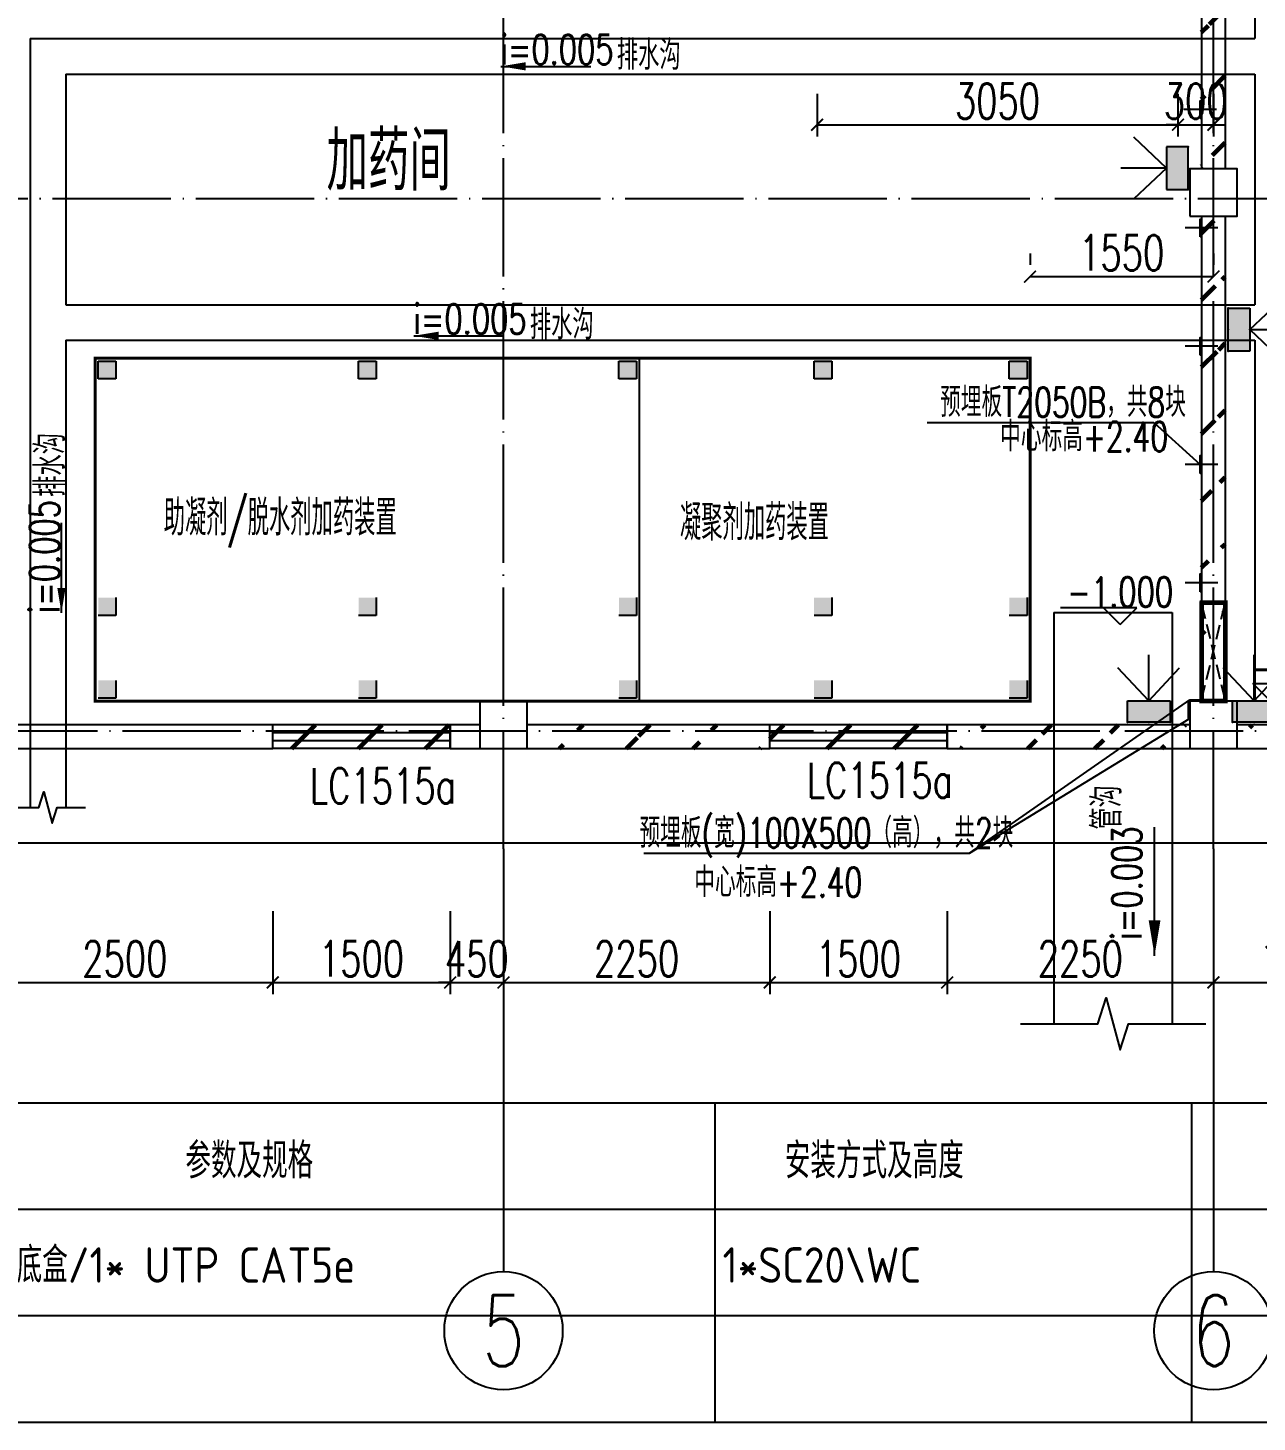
# Model space of a CAD drawing. Header units: millimetres. Extents: x 5779402 to 5838852, y 134142 to 176192.
# Drawn here: x 5809114 to 5819502, y 154451 to 166237 of the extents above; entities that cross this region are included whole.
import ezdxf
from ezdxf.enums import TextEntityAlignment as Align

# ---------------------------------------------------------------- set-up
doc = ezdxf.new("R2010")
doc.units = ezdxf.units.MM
doc.header["$LTSCALE"] = 1000
doc.linetypes.add('DASH', pattern=[0.35, 0.25, -0.1])
doc.linetypes.add('DOTE', pattern=[2.4200000000000004, 2, -0.2, 0.02, -0.2])
doc.layers.get('0').update_dxf_attribs({"color": 8})
doc.layers.get('DEFPOINTS').update_dxf_attribs({"color": 8})
for name, color, linetype in [('-人员定位', 6, 'Continuous'), ('-人员定位标注', 4, 'Continuous'), ('04-墙体WALL', 8, 'Continuous'), ('3T_WOOD', 8, 'Continuous'), ('AXIS_NUM', 8, 'Continuous'), ('bg', 8, 'Continuous'), ('COLUMN', 8, 'Continuous'), ('DIM', 8, 'Continuous'), ('DOTE', 8, 'DOTE'), ('THIN', 8, 'Continuous'), ('WINDOW', 8, 'Continuous'), ('WINDOW_TEXT', 8, 'Continuous'), ('电缆埋管', 8, 'Continuous'), ('细线', 8, 'Continuous')]:
    doc.layers.add(name, color=color, linetype=linetype)
doc.layers.add('WALL', color=8, linetype='Continuous', lineweight=60)
doc.styles.add('-GBCBIGGBENOR', font='gbenor.shx', dxfattribs={"width": 0.7, "bigfont": 'gbcbig.shx'})
doc.styles.add('_TCH_WINDOW', font='SIMPLEX', dxfattribs={"bigfont": 'GBCBIG'})
doc.styles.add('GEDITXT', font='geditxt.shx', dxfattribs={"width": 0.72, "height": 400, "bigfont": 'hztxt1.shx'})
doc.styles.add('HZ', font='geditxt.shx', dxfattribs={"width": 0.7, "bigfont": 'hztxt1.shx'})
doc.styles.get("Standard").update_dxf_attribs({"font": 'geditxt.shx', "width": 0.7, "bigfont": 'hztxt1.shx'})
doc.styles.add('TSSD_Axis', font='geditxt.shx', dxfattribs={"width": 0.7, "bigfont": 'hztxt1.shx'})
doc.styles.add('TSSD_Rein', font='geditxt.shx', dxfattribs={"width": 0.7, "bigfont": 'hztxt1.shx'})
doc.dimstyles.new('TSSD_100_100$0', dxfattribs={"dimtxt": 300, "dimasz": 100, "dimexe": 100, "dimexo": 250, "dimgap": 50, "dimtad": 1, "dimdec": 0, "dimzin": 0, "dimdsep": 46, "dimtxsty": 'TSSD_Rein', "dimblk": 'ARCHTICK', "dimcen": 0, "dimclrt": 7, "dimadec": 0, "dimazin": 0, "dimtfac": 1, "dimtdec": 0, "dimtix": 1, "dimtmove": 2, "dimatfit": 3, "dimldrblk": '_TSDBK', "dimfxl": 0, "dimtvp": 0.7, "dimtolj": 1, "dimtzin": 0, "dimarcsym": 0})

# ---------------------------------------------------------------- blocks, each defined once
blk = doc.blocks.new('4545')
at = {"layer": '电缆埋管', "linetype": 'DASH', "ltscale": 0.5}
for p, q in [((6065047.872407378, 207305.0738065625), (6065247.872407378, 208123.7972088396)), ((6065047.872407378, 208111.0064359231), (6065247.872407378, 207291.6227312202))]:
    blk.add_line(p, q, dxfattribs=at)
at = {"layer": '电缆埋管', "linetype": 'ByBlock', "ltscale": 0.5, "const_width": 40}
blk.add_lwpolyline([(6065030.252906603, 208123.7972088396), (6065247.872407378, 208123.7972088396), (6065247.872407378, 207291.6227312202), (6065047.872407378, 207291.6227312202), (6065047.872407378, 208136.3830261321)], dxfattribs=at)
blk = doc.blocks.new('_FZHK')
blk.add_lwpolyline([(-0.5, -0.5), (0.5, -0.5), (0.5, 0.5), (-0.5, 0.5)], close=True)
blk = doc.blocks.new('_ArchTick')
at = {"color": 0, "linetype": 'ByBlock', "const_width": 0.15}
blk.add_lwpolyline([(-0.5, -0.5), (0.5, 0.5)], dxfattribs=at)
blk = doc.blocks.new('*D234')
at = {"layer": 'DEFPOINTS', "color": 0, "transparency": 16777216}
for p in [(5819133.205351884, 159019.0337553046), (5820633.133150291, 159019.0337553046), (5820633.133150291, 158167.8858092712)]:
    blk.add_point(p, dxfattribs=at)
at = {"layer": 'DIM', "color": 0, "lineweight": -2, "transparency": 16777216}
for p, q in [((5819133.205351884, 158769.0337553046), (5819133.205351884, 158067.8858092712)), ((5820633.133150291, 158769.0337553046), (5820633.133150291, 158067.8858092712)), ((5819133.205351884, 158167.8858092712), (5820633.133150291, 158167.8858092712))]:
    blk.add_line(p, q, dxfattribs=at)
at = {"layer": 'DIM', "color": 0, "lineweight": -2, "transparency": 16777216, "xscale": 100, "yscale": 100, "zscale": 100, "rotation": 180}
blk.add_blockref('_ArchTick', (5819133.205351884, 158167.8858092712), dxfattribs=at)
at = {"layer": 'DIM', "color": 0, "lineweight": -2, "transparency": 16777216, "xscale": 100, "yscale": 100, "zscale": 100}
blk.add_blockref('_ArchTick', (5820633.133150291, 158167.8858092712), dxfattribs=at)
at = {"layer": 'DIM', "color": 7, "transparency": 16777216, "insert": (5819883.169251087, 158367.8858092712), "char_height": 300, "attachment_point": 5, "style": 'TSSD_Rein'}
blk.add_mtext('\\A1;1500', dxfattribs=at)
blk = doc.blocks.new('_TSDBK')
blk.add_line((-1, 0), (0, 0))
blk.add_lwpolyline([(-0.7000000000000001, -0.7000000000000001, 0.5, 0.5, 0), (0.7000000000000001, 0.7000000000000001, 0.5, 0.5, 0)], format="xyseb")
blk = doc.blocks.new('*D235')
at = {"layer": 'DEFPOINTS', "color": 0, "transparency": 16777216}
for p in [(5816883.205351744, 159019.0337553046), (5819133.205351884, 159019.0337553046), (5819133.205351884, 158167.8858092712)]:
    blk.add_point(p, dxfattribs=at)
at = {"layer": 'DIM', "color": 0, "lineweight": -2, "transparency": 16777216}
for p, q in [((5816883.205351744, 158769.0337553046), (5816883.205351744, 158067.8858092712)), ((5819133.205351884, 158769.0337553046), (5819133.205351884, 158067.8858092712)), ((5816883.205351744, 158167.8858092712), (5819133.205351884, 158167.8858092712))]:
    blk.add_line(p, q, dxfattribs=at)
at = {"layer": 'DIM', "color": 0, "lineweight": -2, "transparency": 16777216, "xscale": 100, "yscale": 100, "zscale": 100, "rotation": 180}
blk.add_blockref('_ArchTick', (5816883.205351744, 158167.8858092712), dxfattribs=at)
at = {"layer": 'DIM', "color": 0, "lineweight": -2, "transparency": 16777216, "xscale": 100, "yscale": 100, "zscale": 100}
blk.add_blockref('_ArchTick', (5819133.205351884, 158167.8858092712), dxfattribs=at)
at = {"layer": 'DIM', "color": 7, "transparency": 16777216, "insert": (5818008.205351814, 158367.8858092712), "char_height": 300, "attachment_point": 5, "style": 'TSSD_Rein'}
blk.add_mtext('\\A1;2250', dxfattribs=at)
blk = doc.blocks.new('*D236')
at = {"layer": 'DEFPOINTS', "color": 0, "transparency": 16777216}
for p in [(5815383.205351744, 159019.0337553046), (5816883.205351744, 159019.0337553046), (5816883.205351744, 158167.8858092712)]:
    blk.add_point(p, dxfattribs=at)
at = {"layer": 'DIM', "color": 0, "lineweight": -2, "transparency": 16777216}
for p, q in [((5815383.205351744, 158769.0337553046), (5815383.205351744, 158067.8858092712)), ((5816883.205351744, 158769.0337553046), (5816883.205351744, 158067.8858092712)), ((5815383.205351744, 158167.8858092712), (5816883.205351744, 158167.8858092712))]:
    blk.add_line(p, q, dxfattribs=at)
at = {"layer": 'DIM', "color": 0, "lineweight": -2, "transparency": 16777216, "xscale": 100, "yscale": 100, "zscale": 100, "rotation": 180}
blk.add_blockref('_ArchTick', (5815383.205351744, 158167.8858092712), dxfattribs=at)
at = {"layer": 'DIM', "color": 0, "lineweight": -2, "transparency": 16777216, "xscale": 100, "yscale": 100, "zscale": 100}
blk.add_blockref('_ArchTick', (5816883.205351744, 158167.8858092712), dxfattribs=at)
at = {"layer": 'DIM', "color": 7, "transparency": 16777216, "insert": (5816133.205351744, 158367.8858092712), "char_height": 300, "attachment_point": 5, "style": 'TSSD_Rein'}
blk.add_mtext('\\A1;1500', dxfattribs=at)
blk = doc.blocks.new('*D237')
at = {"layer": 'DEFPOINTS', "color": 0, "transparency": 16777216}
for p in [(5813133.205351881, 159019.0337553046), (5815383.205351744, 159019.0337553046), (5815383.205351744, 158167.8858092712)]:
    blk.add_point(p, dxfattribs=at)
at = {"layer": 'DIM', "color": 0, "lineweight": -2, "transparency": 16777216}
for p, q in [((5813133.205351881, 158769.0337553046), (5813133.205351881, 158067.8858092712)), ((5815383.205351744, 158769.0337553046), (5815383.205351744, 158067.8858092712)), ((5813133.205351881, 158167.8858092712), (5815383.205351744, 158167.8858092712))]:
    blk.add_line(p, q, dxfattribs=at)
at = {"layer": 'DIM', "color": 0, "lineweight": -2, "transparency": 16777216, "xscale": 100, "yscale": 100, "zscale": 100, "rotation": 180}
blk.add_blockref('_ArchTick', (5813133.205351881, 158167.8858092712), dxfattribs=at)
at = {"layer": 'DIM', "color": 0, "lineweight": -2, "transparency": 16777216, "xscale": 100, "yscale": 100, "zscale": 100}
blk.add_blockref('_ArchTick', (5815383.205351744, 158167.8858092712), dxfattribs=at)
at = {"layer": 'DIM', "color": 7, "transparency": 16777216, "insert": (5814258.205351813, 158367.8858092712), "char_height": 300, "attachment_point": 5, "style": 'TSSD_Rein'}
blk.add_mtext('\\A1;2250', dxfattribs=at)
blk = doc.blocks.new('*D238')
at = {"layer": 'DEFPOINTS', "color": 0, "transparency": 16777216}
for p in [(5812683.205351436, 159019.0337553046), (5813133.205351881, 159019.0337553046), (5813133.205351881, 158167.8858092712)]:
    blk.add_point(p, dxfattribs=at)
at = {"layer": 'DIM', "color": 0, "lineweight": -2, "transparency": 16777216}
for p, q in [((5812683.205351436, 158769.0337553046), (5812683.205351436, 158067.8858092712)), ((5813133.205351881, 158769.0337553046), (5813133.205351881, 158067.8858092712)), ((5812683.205351436, 158167.8858092712), (5812583.205351436, 158167.8858092712)), ((5812683.205351436, 158167.8858092712), (5813133.205351881, 158167.8858092712)), ((5813133.205351881, 158167.8858092712), (5813233.205351881, 158167.8858092712))]:
    blk.add_line(p, q, dxfattribs=at)
at = {"layer": 'DIM', "color": 0, "lineweight": -2, "transparency": 16777216, "xscale": 100, "yscale": 100, "zscale": 100}
blk.add_blockref('_ArchTick', (5812683.205351436, 158167.8858092712), dxfattribs=at)
at = {"layer": 'DIM', "color": 0, "lineweight": -2, "transparency": 16777216, "xscale": 100, "yscale": 100, "zscale": 100, "rotation": 180}
blk.add_blockref('_ArchTick', (5813133.205351881, 158167.8858092712), dxfattribs=at)
at = {"layer": 'DIM', "color": 7, "transparency": 16777216, "insert": (5812908.205351658, 158367.8858092712), "char_height": 300, "attachment_point": 5, "style": 'TSSD_Rein'}
blk.add_mtext('\\A1;450', dxfattribs=at)
blk = doc.blocks.new('*D239')
at = {"layer": 'DEFPOINTS', "color": 0, "transparency": 16777216}
for p in [(5811183.205351436, 159019.0337553046), (5812683.205351436, 159019.0337553046), (5812683.205351436, 158167.8858092712)]:
    blk.add_point(p, dxfattribs=at)
at = {"layer": 'DIM', "color": 0, "lineweight": -2, "transparency": 16777216}
for p, q in [((5811183.205351436, 158769.0337553046), (5811183.205351436, 158067.8858092712)), ((5812683.205351436, 158769.0337553046), (5812683.205351436, 158067.8858092712)), ((5811183.205351436, 158167.8858092712), (5812683.205351436, 158167.8858092712))]:
    blk.add_line(p, q, dxfattribs=at)
at = {"layer": 'DIM', "color": 0, "lineweight": -2, "transparency": 16777216, "xscale": 100, "yscale": 100, "zscale": 100, "rotation": 180}
blk.add_blockref('_ArchTick', (5811183.205351436, 158167.8858092712), dxfattribs=at)
at = {"layer": 'DIM', "color": 0, "lineweight": -2, "transparency": 16777216, "xscale": 100, "yscale": 100, "zscale": 100}
blk.add_blockref('_ArchTick', (5812683.205351436, 158167.8858092712), dxfattribs=at)
at = {"layer": 'DIM', "color": 7, "transparency": 16777216, "insert": (5811933.205351436, 158367.8858092712), "char_height": 300, "attachment_point": 5, "style": 'TSSD_Rein'}
blk.add_mtext('\\A1;1500', dxfattribs=at)
blk = doc.blocks.new('*D240')
at = {"layer": 'DEFPOINTS', "color": 0, "transparency": 16777216}
for p in [(5811183.205351436, 159019.0337553046), (5808683.205352048, 158720.232845253), (5811183.205351436, 158167.8858092712)]:
    blk.add_point(p, dxfattribs=at)
at = {"layer": 'DIM', "color": 0, "lineweight": -2, "transparency": 16777216}
for p, q in [((5811183.205351436, 158769.0337553046), (5811183.205351436, 158067.8858092712)), ((5808683.205352048, 158470.232845253), (5808683.205352048, 158067.8858092712)), ((5808683.205352048, 158167.8858092712), (5811183.205351436, 158167.8858092712))]:
    blk.add_line(p, q, dxfattribs=at)
at = {"layer": 'DIM', "color": 0, "lineweight": -2, "transparency": 16777216, "xscale": 100, "yscale": 100, "zscale": 100, "rotation": 180}
blk.add_blockref('_ArchTick', (5808683.205352048, 158167.8858092712), dxfattribs=at)
at = {"layer": 'DIM', "color": 0, "lineweight": -2, "transparency": 16777216, "xscale": 100, "yscale": 100, "zscale": 100}
blk.add_blockref('_ArchTick', (5811183.205351436, 158167.8858092712), dxfattribs=at)
at = {"layer": 'DIM', "color": 7, "transparency": 16777216, "insert": (5809933.205351742, 158367.8858092712), "char_height": 300, "attachment_point": 5, "style": 'TSSD_Rein'}
blk.add_mtext('\\A1;2500', dxfattribs=at)
blk = doc.blocks.new('*D292')
at = {"layer": 'DEFPOINTS', "color": 0, "transparency": 16777216}
for p in [(5817583.205351881, 164080.7706655161), (5819133.205351882, 164134.9697104963), (5819133.205351882, 164080.7706655161)]:
    blk.add_point(p, dxfattribs=at)
at = {"layer": 'DIM', "color": 0, "lineweight": -2, "transparency": 16777216}
for p, q in [((5817583.205351881, 164330.7706655161), (5817583.205351881, 164234.9697104963)), ((5819133.205351882, 164330.7706655161), (5819133.205351882, 164234.9697104963)), ((5817583.205351881, 164134.9697104963), (5819133.205351882, 164134.9697104963))]:
    blk.add_line(p, q, dxfattribs=at)
at = {"layer": 'DIM', "color": 0, "lineweight": -2, "transparency": 16777216, "xscale": 100, "yscale": 100, "zscale": 100, "rotation": 180}
blk.add_blockref('_ArchTick', (5817583.205351881, 164134.9697104963), dxfattribs=at)
at = {"layer": 'DIM', "color": 0, "lineweight": -2, "transparency": 16777216, "xscale": 100, "yscale": 100, "zscale": 100}
blk.add_blockref('_ArchTick', (5819133.205351882, 164134.9697104963), dxfattribs=at)
at = {"layer": 'DIM', "color": 7, "transparency": 16777216, "insert": (5818358.205351882, 164334.9697104963), "char_height": 300, "attachment_point": 5, "style": 'TSSD_Rein'}
blk.add_mtext('\\A1;1550', dxfattribs=at)
blk = doc.blocks.new('*D299')
at = {"layer": 'DEFPOINTS', "color": 0, "transparency": 16777216}
for p in [(5818833.205351881, 165929.1451501914), (5819133.205351882, 165929.1451501914), (5819133.205351882, 165418.2959100613)]:
    blk.add_point(p, dxfattribs=at)
at = {"layer": 'DIM', "color": 0, "lineweight": -2, "transparency": 16777216}
for p, q in [((5818833.205351881, 165679.1451501914), (5818833.205351881, 165318.2959100613)), ((5819133.205351882, 165679.1451501914), (5819133.205351882, 165318.2959100613)), ((5818833.205351881, 165418.2959100613), (5818733.205351881, 165418.2959100613)), ((5818833.205351881, 165418.2959100613), (5819133.205351882, 165418.2959100613)), ((5819133.205351882, 165418.2959100613), (5819233.205351882, 165418.2959100613))]:
    blk.add_line(p, q, dxfattribs=at)
at = {"layer": 'DIM', "color": 0, "lineweight": -2, "transparency": 16777216, "xscale": 100, "yscale": 100, "zscale": 100}
blk.add_blockref('_ArchTick', (5818833.205351881, 165418.2959100613), dxfattribs=at)
at = {"layer": 'DIM', "color": 0, "lineweight": -2, "transparency": 16777216, "xscale": 100, "yscale": 100, "zscale": 100, "rotation": 180}
blk.add_blockref('_ArchTick', (5819133.205351882, 165418.2959100613), dxfattribs=at)
at = {"layer": 'DIM', "color": 7, "transparency": 16777216, "insert": (5818983.205351882, 165618.2959100613), "char_height": 300, "attachment_point": 5, "style": 'TSSD_Rein'}
blk.add_mtext('\\A1;300', dxfattribs=at)
blk = doc.blocks.new('*D300')
at = {"layer": 'DEFPOINTS', "color": 0, "transparency": 16777216}
for p in [(5815783.205351881, 165929.1451501914), (5818833.205351881, 165929.1451501914), (5818833.205351881, 165418.2959100613)]:
    blk.add_point(p, dxfattribs=at)
at = {"layer": 'DIM', "color": 0, "lineweight": -2, "transparency": 16777216}
for p, q in [((5815783.205351881, 165679.1451501914), (5815783.205351881, 165318.2959100613)), ((5818833.205351881, 165679.1451501914), (5818833.205351881, 165318.2959100613)), ((5815783.205351881, 165418.2959100613), (5818833.205351881, 165418.2959100613))]:
    blk.add_line(p, q, dxfattribs=at)
at = {"layer": 'DIM', "color": 0, "lineweight": -2, "transparency": 16777216, "xscale": 100, "yscale": 100, "zscale": 100, "rotation": 180}
blk.add_blockref('_ArchTick', (5815783.205351881, 165418.2959100613), dxfattribs=at)
at = {"layer": 'DIM', "color": 0, "lineweight": -2, "transparency": 16777216, "xscale": 100, "yscale": 100, "zscale": 100}
blk.add_blockref('_ArchTick', (5818833.205351881, 165418.2959100613), dxfattribs=at)
at = {"layer": 'DIM', "color": 7, "transparency": 16777216, "insert": (5817308.205351881, 165618.2959100613), "char_height": 300, "attachment_point": 5, "style": 'TSSD_Rein'}
blk.add_mtext('\\A1;3050', dxfattribs=at)
blk = doc.blocks.new('$TCHSYS$WIN2D')
for p, q in [((-0.5, 0.5), (0.5, 0.5)), ((-0.5, 0.5), (-0.4999999999999999, -0.5)), ((0.5, 0.5), (0.4999999999999998, -0.5)), ((0.5, 0.1666666666666666), (-0.5, 0.1666666666666666)), ((0.5, -0.1666666666666667), (-0.5, -0.1666666666666667)), ((-0.4999999999999999, -0.5), (0.5, -0.5))]:
    blk.add_line(p, q)
blk = doc.blocks.new('ts_axno')
at = {"color": 0, "linetype": 'ByBlock', "lineweight": -2}
blk.add_circle((0, 0), 0.5, dxfattribs=at)
at = {"color": 0, "linetype": 'ByBlock', "lineweight": -2, "style": 'TSSD_Axis', "width": 0.7}
blk.add_attdef('A', text='', height=0.6, dxfattribs=at).set_placement((0, 0), align=Align.MIDDLE_CENTER)
blk = doc.blocks.new('定位基站')
at = {"layer": '-人员定位', "ltscale": 0.01}
h = blk.add_hatch(color=256, dxfattribs=at)
h.dxf.hatch_style = 1
h.paths.add_polyline_path([(406523.9891417791, 477797.9968768524), (406523.9891417791, 477617.0559842106), (406162.1073564942, 477617.0559842106), (406162.1073564942, 477797.9968768524)])
at = {"layer": '-人员定位', "color": 6}
for p, q in [((406343.0482491367, 477797.9968768524), (406343.0482491367, 478186.0658077138)), ((406343.0482491367, 477797.9968768524), (406082.1860954517, 478076.6380122445)), ((406343.0482491367, 477797.9968768524), (406603.9104028216, 478076.6380122445)), ((406343.0482491367, 477995.4534284034), (406343.0482491367, 477995.4534284034)), ((406162.1073564942, 477797.9968768524), (406523.9891417791, 477797.9968768524)), ((406162.1073564942, 477617.0559842106), (406162.1073564942, 477797.9968768524)), ((406523.9891417791, 477797.9968768524), (406523.9891417791, 477617.0559842106)), ((406523.9891417791, 477617.0559842106), (406162.1073564942, 477617.0559842106))]:
    blk.add_line(p, q, dxfattribs=at)
for p in [(406343.0482491367, 477797.9968768524), (406162.1073564942, 477617.0559842103), (406343.0482491367, 477617.0559842106), (406523.9891417791, 477617.0559842103)]:
    blk.add_point(p, dxfattribs=at)

msp = doc.modelspace()

# ---------------------------------------------------------------- hatches: boundary and pattern name
msp.add_hatch(color=256).paths.add_polyline_path([(5818921.205351902, 160396.0357153695), (5818933.205351902, 160396.0357153695), (5818933.205351902, 160546.0357153695), (5818921.205351902, 160546.0357153695)])
at = {"layer": '3T_WOOD'}
for points in [[(5819021.205351875, 165471.0357153629), (5819033.205351875, 165471.035715363), (5819033.205351875, 165621.035715363), (5819021.205351875, 165621.035715363)], [(5819021.205351875, 164471.0357153629), (5819033.205351875, 164471.035715363), (5819033.205351875, 164621.035715363), (5819021.205351875, 164621.035715363)], [(5819021.205351875, 163470.894337047), (5819033.205351875, 163470.8943370471), (5819033.205351875, 163620.894337047), (5819021.205351875, 163620.894337047)], [(5809858.20535188, 163421.0357153653), (5809708.205351881, 163421.0357153653), (5809708.205351881, 163271.0357153653), (5809858.205351881, 163271.0357153653)], [(5812058.205351881, 163421.0357153653), (5811908.205351881, 163421.0357153653), (5811908.205351881, 163271.0357153653), (5812058.205351881, 163271.0357153653)], [(5812058.205351881, 163421.0357153653), (5811908.205351881, 163421.0357153653), (5811908.205351881, 163271.0357153653), (5812058.205351881, 163271.0357153653)], [(5814258.205351882, 163421.0357153653), (5814108.205351881, 163421.0357153653), (5814108.205351881, 163271.0357153653), (5814258.205351881, 163271.0357153653)], [(5814258.205351882, 163421.0357153653), (5814108.205351881, 163421.0357153653), (5814108.205351881, 163271.0357153653), (5814258.205351881, 163271.0357153653)], [(5815908.20535188, 163421.0357153653), (5815758.205351881, 163421.0357153653), (5815758.205351881, 163271.0357153653), (5815908.205351881, 163271.0357153653)], [(5815908.20535188, 163421.0357153653), (5815758.205351881, 163421.0357153653), (5815758.205351881, 163271.0357153653), (5815908.205351881, 163271.0357153653)], [(5817558.205351881, 163421.0357153653), (5817408.205351881, 163421.0357153653), (5817408.205351881, 163271.0357153653), (5817558.205351881, 163271.0357153653)], [(5817558.205351881, 163421.0357153653), (5817408.205351881, 163421.0357153653), (5817408.205351881, 163271.0357153653), (5817558.205351881, 163271.0357153653)], [(5819021.205351875, 162471.0357153629), (5819033.205351875, 162471.035715363), (5819033.205351875, 162621.035715363), (5819021.205351875, 162621.035715363)], [(5819021.205351875, 161471.0357153629), (5819033.205351875, 161471.035715363), (5819033.205351875, 161621.035715363), (5819021.205351875, 161621.035715363)], [(5809858.205351881, 161421.0357153653), (5809708.205351881, 161421.0357153653), (5809708.205351881, 161271.0357153653), (5809858.205351881, 161271.0357153653)], [(5812058.205351881, 161421.0357153653), (5811908.205351881, 161421.0357153653), (5811908.205351881, 161271.0357153653), (5812058.205351881, 161271.0357153653)], [(5812058.205351881, 161421.0357153653), (5811908.205351881, 161421.0357153653), (5811908.205351881, 161271.0357153653), (5812058.205351881, 161271.0357153653)], [(5814258.205351881, 161421.0357153653), (5814108.205351881, 161421.0357153653), (5814108.205351881, 161271.0357153653), (5814258.205351881, 161271.0357153653)], [(5814258.205351881, 161421.0357153653), (5814108.205351881, 161421.0357153653), (5814108.205351881, 161271.0357153653), (5814258.205351881, 161271.0357153653)], [(5815908.205351881, 161421.0357153653), (5815758.205351881, 161421.0357153653), (5815758.205351881, 161271.0357153653), (5815908.205351881, 161271.0357153653)], [(5815908.205351881, 161421.0357153653), (5815758.205351881, 161421.0357153653), (5815758.205351881, 161271.0357153653), (5815908.205351881, 161271.0357153653)], [(5817558.205351881, 161421.0357153653), (5817408.205351881, 161421.0357153653), (5817408.205351881, 161271.0357153653), (5817558.205351881, 161271.0357153653)], [(5817558.205351881, 161421.0357153653), (5817408.205351881, 161421.0357153653), (5817408.205351881, 161271.0357153653), (5817558.205351881, 161271.0357153653)], [(5809858.205351881, 160721.0357153653), (5809708.205351881, 160721.0357153653), (5809708.205351881, 160571.0357153653), (5809858.205351881, 160571.0357153653)], [(5812058.205351881, 160721.0357153653), (5811908.205351881, 160721.0357153653), (5811908.205351881, 160571.0357153653), (5812058.205351881, 160571.0357153653)], [(5812058.205351881, 160721.0357153653), (5811908.205351881, 160721.0357153653), (5811908.205351881, 160571.0357153653), (5812058.205351881, 160571.0357153653)], [(5814258.205351881, 160721.0357153653), (5814108.205351881, 160721.0357153653), (5814108.205351881, 160571.0357153653), (5814258.205351881, 160571.0357153653)], [(5814258.205351881, 160721.0357153653), (5814108.205351881, 160721.0357153653), (5814108.205351881, 160571.0357153653), (5814258.205351881, 160571.0357153653)], [(5815908.205351881, 160721.0357153653), (5815758.205351881, 160721.0357153653), (5815758.205351881, 160571.0357153653), (5815908.205351881, 160571.0357153653)], [(5815908.205351881, 160721.0357153653), (5815758.205351881, 160721.0357153653), (5815758.205351881, 160571.0357153653), (5815908.205351881, 160571.0357153653)], [(5817558.205351881, 160721.0357153653), (5817408.205351881, 160721.0357153653), (5817408.205351881, 160571.0357153653), (5817558.205351881, 160571.0357153653)], [(5817558.205351881, 160721.0357153653), (5817408.205351881, 160721.0357153653), (5817408.205351881, 160571.0357153653), (5817558.205351881, 160571.0357153653)], [(5818933.205351902, 160558.0357153695), (5819033.205351876, 160558.035715363), (5819033.205351876, 160546.035715363), (5818933.205351902, 160546.0357153695)]]:
    msp.add_hatch(color=256, dxfattribs=at).paths.add_polyline_path(points)
at = {"layer": 'WALL'}
h = msp.add_hatch(dxfattribs=at)
h.set_pattern_fill('METAL', color=256, scale=100, style=0)
h.set_pattern_definition([(45, (0, 60.91084284058888), (-282.842712474619, 282.842712474619), [])])
edge = h.paths.add_edge_path()
edge.add_line((5819033.205351888, 164678.8275422981), (5819033.20535183, 160506.9465582028))
edge.add_line((5819233.205351895, 164678.8275422981), (5819233.205351898, 160506.9465582028))
edge.add_line((5819033.205351878, 169206.9465582028), (5819033.205351892, 165033.0420117501))
edge.add_line((5819233.205351902, 169206.9465582028), (5819233.205351904, 165033.0420117501))
h = msp.add_hatch(dxfattribs=at)
h.set_pattern_fill('METAL', color=256, scale=100, style=0)
h.set_pattern_definition([(45, (0, 0), (-282.842712474619, 282.842712474619), [])])
h.paths.add_polyline_path([(5791083.205351437, 160346.0357153455), (5791083.205351437, 160146.0357153592), (5792983.205352047, 160146.0357153594), (5792983.205352047, 160346.0357153455)], flags=17)
h.paths.add_polyline_path([(5798983.205352047, 160146.0357153574), (5798983.205352047, 160346.0357153556), (5798883.205351437, 160346.035715355), (5797083.205351978, 160346.0357153825), (5797083.205351978, 160146.0357153659), (5798883.205351437, 160146.0357153679)], flags=16)
h.paths.add_polyline_path([(5808683.205352047, 160346.035715354), (5808683.205352048, 160146.0357153614), (5811183.205352047, 160146.0357153614), (5811183.205352048, 160346.035715355)], flags=16)
edge = h.paths.add_edge_path()
edge.add_line((5794483.205352048, 160146.0357153596), (5794983.205352047, 160146.0357153372))
edge.add_line((5794483.205352047, 160346.0357153455), (5794483.205352048, 160146.0357153596))
edge.add_line((5794983.205352048, 160346.0357152106), (5794483.205352047, 160346.0357153455))
edge.add_line((5789583.205351437, 160346.0357153455), (5789283.205351233, 160346.035715525))
edge.add_line((5789583.205351437, 160146.0357153589), (5789583.205351437, 160346.0357153455))
edge.add_line((5789283.205351233, 160146.0357155003), (5789583.205351437, 160146.0357153589))
edge.add_line((5800483.205352047, 160346.0357153435), (5800483.205352048, 160146.0357153576))
edge.add_line((5795583.205351979, 160146.0357153374), (5795583.205351978, 160346.035715381))
edge.add_line((5800483.205352047, 160146.0357153658), (5800983.205351234, 160146.0357153652))
edge.add_line((5800983.205351233, 160346.0357153685), (5800483.205352047, 160346.0357153653))
edge.add_line((5795583.205351979, 160346.0357153699), (5795283.205352047, 160346.0357153713))
edge.add_line((5795283.205352047, 160146.0357153639), (5795583.205351979, 160146.0357153643))
edge.add_line((5804883.205351437, 160146.0357153581), (5806983.205352047, 160146.0357152911))
edge.add_line((5804883.205351437, 160346.0357153962), (5804883.205351437, 160146.0357153581))
edge.add_line((5806983.205352047, 160346.0357154823), (5804883.205351437, 160346.0357153962))
edge.add_line((5803383.205351437, 160346.0357153962), (5801283.205351233, 160346.0357153404))
edge.add_line((5803383.205351437, 160146.0357153581), (5803383.205351437, 160346.0357153962))
edge.add_line((5801283.205351233, 160146.0357154368), (5803383.205351437, 160146.0357153581))
edge.add_line((5807783.205352047, 160346.0357153536), (5807283.205352048, 160346.0357156311))
edge.add_line((5807783.205352047, 160146.0357153614), (5807783.205352047, 160346.0357153536))
edge.add_line((5807283.205352047, 160146.0357151405), (5807783.205352047, 160146.0357153614))
edge.add_line((5812683.205352047, 160146.0357153614), (5812983.205352047, 160146.0357153403))
edge.add_line((5812683.205352047, 160346.0357153556), (5812683.205352047, 160146.0357153614))
edge.add_line((5812983.205352047, 160346.0357151703), (5812683.205352047, 160346.0357153556))
edge.add_line((5815383.205352048, 160346.0357153268), (5813283.205352048, 160346.0357153475))
edge.add_line((5815383.205352047, 160146.035715363), (5815383.205352048, 160346.0357153268))
edge.add_line((5813283.205352047, 160146.035715344), (5815383.205352047, 160146.035715363))
edge.add_line((5816883.205352048, 160146.035715363), (5818983.205352047, 160146.0357153866))
edge.add_line((5816883.205352047, 160346.0357153266), (5816883.205352048, 160146.035715363))
edge.add_line((5818983.205352047, 160346.0357153234), (5816883.205352047, 160346.0357153266))
edge.add_line((5820633.205351742, 160346.0357153825), (5819283.205352047, 160346.0357153709))
edge.add_line((5820633.205351743, 160146.0357153546), (5820633.205351742, 160346.0357153825))
edge.add_line((5819283.205352048, 160146.0357153787), (5820633.205351743, 160146.0357153546))
edge.add_line((5822133.205351743, 160146.0357153546), (5823483.205351437, 160146.0357153486))
edge.add_line((5822133.205351742, 160346.0357153857), (5822133.205351743, 160146.0357153546))
edge.add_line((5823483.205351437, 160346.0357152975), (5822133.205351742, 160346.0357153857))
edge.add_line((5826583.205351437, 160346.0357153187), (5823783.205351437, 160346.0357154227))
edge.add_line((5823783.205351437, 160146.0357153745), (5826583.205351437, 160146.0357153568))
edge.add_line((5827483.205351437, 160146.0357153568), (5827983.205351437, 160146.0357153141))
edge.add_line((5827483.205351437, 160346.0357153173), (5827483.205351437, 160146.0357153568))
edge.add_line((5827983.205351437, 160346.0357157817), (5827483.205351437, 160346.0357153173))

# ---------------------------------------------------------------- linework, layer by layer
at = {"layer": '-人员定位标注'}
for p, q in [((5802164.653682765, 157151.149038218), (5820785.185734775, 157151.149038218)), ((5814918.787771013, 157151.149038218), (5814918.787771013, 154451.1490382031)), ((5818947.15288939, 157151.149038218), (5818947.152889382, 154451.1490381956)), ((5802164.653682765, 156251.149038218), (5820785.185734775, 156251.1490381956)), ((5802164.653682765, 155351.149038218), (5820785.185734775, 155351.1490381956)), ((5802164.653682765, 154451.149038218), (5820785.185734767, 154451.1490381956))]:
    msp.add_line(p, q, dxfattribs=at)
at = {"linetype": 'Continuous'}
for p, q in [((5817072.117055681, 159259.9923809714), (5818933.205351902, 160558.0357153695)), ((5814319.704806012, 159259.9923809714), (5817072.117055681, 159259.9923809714))]:
    msp.add_line(p, q, dxfattribs=at)
at = {"layer": '04-墙体WALL'}
msp.add_line((5826333.205351437, 159346.0357153635), (5808933.205351682, 159346.0357153635), dxfattribs=at)
at = {"layer": '3T_WOOD'}
for p, q in [((5819483.20535188, 167796.2864832129), (5819483.20535188, 166146.0357153631)), ((5809133.205351881, 166146.0357153631), (5809133.20535188, 159645.9808255897)), ((5809133.205351882, 166146.0357153631), (5819483.20535188, 166146.0357153631)), ((5809433.205351881, 165846.0357153631), (5809433.205351881, 163896.0357153626)), ((5809433.205351881, 165846.035715363), (5819483.20535188, 165846.0357153631)), ((5813111.487281471, 165912.1378934104), (5813871.938390563, 165912.1378934104)), ((5819483.20535188, 165846.0357153631), (5819483.20535188, 163896.0357153626)), ((5819158.999535869, 165546.035715363), (5818883.411167881, 165546.035715363)), ((5819170.99953587, 164546.0357153616), (5818895.411167882, 164546.0357153616)), ((5809433.205351881, 163896.0357153626), (5819483.20535188, 163896.0357153626)), ((5809433.205351881, 163596.0357153623), (5809433.205351881, 159645.9808255897)), ((5809433.205351881, 163596.0357153625), (5819483.20535188, 163596.0357153626)), ((5812376.618501055, 163634.1768614042), (5813137.069610147, 163634.1768614042)), ((5819483.20535188, 163596.0357153626), (5819483.20535188, 160546.0357153621)), ((5819170.99953587, 163545.8943370476), (5818895.411167882, 163545.8943370476)), ((5809683.205351881, 163446.0357153653), (5809683.205351881, 160546.035715366)), ((5817583.205351881, 163446.0357153653), (5809683.205351881, 163446.0357153653)), ((5809683.205351881, 163446.0357153653), (5809683.20535188, 160546.035715366)), ((5817583.205351881, 163446.0357153653), (5809683.205351881, 163446.0357153653)), ((5809708.205351881, 163271.0357153653), (5809708.205351881, 163421.0357153653)), ((5809708.205351881, 163421.0357153653), (5809858.205351881, 163421.0357153653)), ((5809858.205351881, 163421.0357153653), (5809858.205351881, 163271.0357153653)), ((5811908.205351881, 163271.0357153653), (5811908.205351881, 163421.0357153653)), ((5811908.205351881, 163421.0357153653), (5812058.205351881, 163421.0357153653)), ((5811908.205351881, 163271.0357153653), (5811908.205351881, 163421.0357153653)), ((5811908.205351881, 163421.0357153653), (5812058.205351881, 163421.0357153653)), ((5812058.205351881, 163421.0357153653), (5812058.205351881, 163271.0357153653)), ((5812058.205351881, 163421.0357153653), (5812058.205351881, 163271.0357153653)), ((5814108.205351881, 163271.0357153653), (5814108.205351881, 163421.0357153653)), ((5814108.205351881, 163421.0357153653), (5814258.205351881, 163421.0357153653)), ((5814108.205351881, 163271.0357153653), (5814108.205351881, 163421.0357153653)), ((5814108.205351881, 163421.0357153653), (5814258.205351881, 163421.0357153653)), ((5814258.205351881, 163421.0357153653), (5814258.205351881, 163271.0357153653)), ((5814258.205351881, 163421.0357153653), (5814258.205351881, 163271.0357153653)), ((5814283.205351881, 160546.035715366), (5814283.205351881, 163446.0357153653)), ((5815758.205351881, 163271.0357153653), (5815758.205351881, 163421.0357153653)), ((5815758.205351881, 163421.0357153653), (5815908.205351881, 163421.0357153653)), ((5815758.205351881, 163271.0357153653), (5815758.205351881, 163421.0357153653)), ((5815758.205351881, 163421.0357153653), (5815908.205351881, 163421.0357153653)), ((5815908.205351881, 163421.0357153653), (5815908.205351881, 163271.0357153653)), ((5815908.205351881, 163421.0357153653), (5815908.205351881, 163271.0357153653)), ((5817408.205351881, 163271.0357153653), (5817408.205351881, 163421.0357153653)), ((5817408.205351881, 163421.0357153653), (5817558.205351881, 163421.0357153653)), ((5817408.205351881, 163271.0357153653), (5817408.205351881, 163421.0357153653)), ((5817408.205351881, 163421.0357153653), (5817558.205351881, 163421.0357153653)), ((5817558.205351881, 163421.0357153653), (5817558.205351881, 163271.0357153653)), ((5817558.205351881, 163421.0357153653), (5817558.205351881, 163271.0357153653)), ((5817583.205351881, 160546.035715366), (5817583.205351881, 163446.0357153653)), ((5817583.205351881, 160546.035715366), (5817583.205351881, 163446.0357153653)), ((5809858.205351881, 163271.0357153653), (5809708.205351881, 163271.0357153653)), ((5812058.205351881, 163271.0357153653), (5811908.205351881, 163271.0357153653)), ((5812058.205351881, 163271.0357153653), (5811908.205351881, 163271.0357153653)), ((5814258.205351881, 163271.0357153653), (5814108.205351881, 163271.0357153653)), ((5814258.205351881, 163271.0357153653), (5814108.205351881, 163271.0357153653)), ((5815908.205351881, 163271.0357153653), (5815758.205351881, 163271.0357153653)), ((5815908.205351881, 163271.0357153653), (5815758.205351881, 163271.0357153653)), ((5817558.205351881, 163271.0357153653), (5817408.205351881, 163271.0357153653)), ((5817558.205351881, 163271.0357153653), (5817408.205351881, 163271.0357153653)), ((5816712.473744978, 162901.7031866557), (5818628.122171817, 162901.7031866557)), ((5818628.122171817, 162901.7031866557), (5819021.205351875, 162546.035715363)), ((5819170.999535869, 162546.035715363), (5818895.411167881, 162546.035715363)), ((5809397.164016977, 161293.5785071274), (5809397.164016977, 162054.0296162192)), ((5819170.999535869, 161546.035715363), (5818895.411167881, 161546.035715363)), ((5809858.205351881, 161421.0357153653), (5809858.205351881, 161271.0357153653)), ((5812058.205351881, 161421.0357153653), (5812058.205351881, 161271.0357153653)), ((5812058.205351881, 161421.0357153653), (5812058.205351881, 161271.0357153653)), ((5814258.205351881, 161421.0357153653), (5814258.205351881, 161271.0357153653)), ((5814258.205351881, 161421.0357153653), (5814258.205351881, 161271.0357153653)), ((5815908.205351881, 161421.0357153653), (5815908.205351881, 161271.0357153653)), ((5815908.205351881, 161421.0357153653), (5815908.205351881, 161271.0357153653)), ((5817558.205351881, 161421.0357153653), (5817558.205351881, 161271.0357153653)), ((5817558.205351881, 161421.0357153653), (5817558.205351881, 161271.0357153653)), ((5809858.205351881, 161271.0357153653), (5809708.205351881, 161271.0357153653)), ((5812058.205351881, 161271.0357153653), (5811908.205351881, 161271.0357153653)), ((5812058.205351881, 161271.0357153653), (5811908.205351881, 161271.0357153653)), ((5814258.205351881, 161271.0357153653), (5814108.205351881, 161271.0357153653)), ((5814258.205351881, 161271.0357153653), (5814108.205351881, 161271.0357153653)), ((5815908.205351881, 161271.0357153653), (5815758.205351881, 161271.0357153653)), ((5815908.205351881, 161271.0357153653), (5815758.205351881, 161271.0357153653)), ((5817558.205351881, 161271.0357153653), (5817408.205351881, 161271.0357153653)), ((5817558.205351881, 161271.0357153653), (5817408.205351881, 161271.0357153653)), ((5817783.205351879, 161296.035715362), (5817783.205351879, 157818.5528276326)), ((5817783.205351879, 161296.035715362), (5818783.205351879, 161296.035715362)), ((5818485.614082608, 161335.4515598503), (5817839.478628872, 161335.4515598503)), ((5818344.989082608, 161194.8265598503), (5818204.364082608, 161335.4515598503)), ((5818344.989082608, 161194.8265598503), (5818485.614082608, 161335.4515598503)), ((5818783.205351879, 161296.035715362), (5818783.205351879, 157818.5528276326)), ((5809858.205351881, 160721.0357153653), (5809858.205351881, 160571.0357153653)), ((5812058.205351881, 160721.0357153653), (5812058.205351881, 160571.0357153653)), ((5812058.205351881, 160721.0357153653), (5812058.205351881, 160571.0357153653)), ((5814258.205351881, 160721.0357153653), (5814258.205351881, 160571.0357153653)), ((5814258.205351881, 160721.0357153653), (5814258.205351881, 160571.0357153653)), ((5815908.205351881, 160721.0357153653), (5815908.205351881, 160571.0357153653)), ((5815908.205351881, 160721.0357153653), (5815908.205351881, 160571.0357153653)), ((5817558.205351881, 160721.0357153653), (5817558.205351881, 160571.0357153653)), ((5817558.205351881, 160721.0357153653), (5817558.205351881, 160571.0357153653)), ((5819466.015700222, 160696.0519763489), (5820112.151153958, 160696.0519763489)), ((5819606.640700222, 160555.4269763489), (5819466.015700222, 160696.0519763489)), ((5809683.205351881, 160546.035715366), (5817583.205351881, 160546.035715366)), ((5809683.20535188, 160546.035715366), (5817583.205351881, 160546.035715366)), ((5809858.205351881, 160571.0357153653), (5809708.205351881, 160571.0357153653)), ((5812058.205351881, 160571.0357153653), (5811908.205351881, 160571.0357153653)), ((5812058.205351881, 160571.0357153653), (5811908.205351881, 160571.0357153653)), ((5814258.205351881, 160571.0357153653), (5814108.205351881, 160571.0357153653)), ((5814258.205351881, 160571.0357153653), (5814108.205351881, 160571.0357153653)), ((5814258.205351881, 160571.0357153653), (5814108.205351881, 160571.0357153653)), ((5815908.205351881, 160571.0357153653), (5815758.205351881, 160571.0357153653)), ((5815908.205351881, 160571.0357153653), (5815758.205351881, 160571.0357153653)), ((5815908.205351881, 160571.0357153653), (5815758.205351881, 160571.0357153653)), ((5817558.205351881, 160571.0357153653), (5817408.205351881, 160571.0357153653)), ((5817558.205351881, 160571.0357153653), (5817408.205351881, 160571.0357153653)), ((5817558.205351881, 160571.0357153653), (5817408.205351881, 160571.0357153653)), ((5818633.889075505, 158393.994697774), (5818633.889075505, 159480.3534250484))]:
    msp.add_line(p, q, dxfattribs=at)
for points in [[(5813111.487281471, 165912.1378934107, 0, 69.99999999999999, 0), (5813321.487281471, 165912.1378934107, 69.99999999999999, 69.99999999999999, 0)], [(5812376.618501055, 163634.1768614045, 0, 69.99999999999999, 0), (5812586.618501055, 163634.1768614045, 69.99999999999999, 69.99999999999999, 0)], [(5809397.164016977, 161293.5785071274, 0, 69.99999999999999, 0), (5809397.164016977, 161503.5785071274, 69.99999999999999, 69.99999999999999, 0)], [(5818635.577984084, 158393.994697774, 0, 100, 0), (5818635.577984084, 158693.994697774, 100, 100, 0)]]:
    msp.add_lwpolyline(points, format="xyseb", dxfattribs=at)
for points in [[(5819021.205351875, 165471.035715363), (5819021.205351875, 165621.035715363), (5819033.205351875, 165621.035715363), (5819033.205351875, 165471.035715363)], [(5819021.205351875, 164471.035715363), (5819021.205351875, 164621.035715363), (5819033.205351875, 164621.035715363), (5819033.205351875, 164471.035715363)], [(5819021.205351875, 163471.1770936789), (5819021.205351875, 163620.894337047), (5819033.205351875, 163620.894337047), (5819033.205351875, 163471.1770936789)], [(5819021.205351875, 162471.035715363), (5819021.205351875, 162621.035715363), (5819033.205351875, 162621.035715363), (5819033.205351875, 162471.035715363)], [(5819021.205351875, 161471.035715363), (5819021.205351875, 161621.035715363), (5819033.205351875, 161621.035715363), (5819033.205351875, 161471.035715363)], [(5818933.205351902, 160558.0357153695), (5819033.205351876, 160558.035715363), (5819033.205351876, 160546.035715363), (5818933.205351902, 160546.0357153695)]]:
    msp.add_lwpolyline(points, close=True, dxfattribs=at)
at = {"layer": '3T_WOOD', "const_width": 25}
msp.add_lwpolyline([(5809683.205351881, 163446.0357153653), (5817583.205351881, 163446.0357153653), (5817583.205351881, 160546.035715366), (5809683.205351881, 160546.035715366), (5809683.205351881, 163446.0357153653)], dxfattribs=at)
at = {"layer": 'AXIS_NUM'}
for p, q in [((5813133.20535188, 159296.0357153638), (5813133.20535188, 155723.8218308101)), ((5819133.20535188, 159296.0357153638), (5819133.20535188, 155723.8218308101))]:
    msp.add_line(p, q, dxfattribs=at)
at = {"layer": 'bg'}
msp.add_line((5819483.205351877, 170346.0357153641), (5819483.205351878, 166146.0357153646), dxfattribs=at)
at = {"layer": 'DOTE', "ltscale": 0.5}
for p, q in [((5813133.20535188, 159296.0357153638), (5813133.20535188, 170852.3996077121)), ((5819133.20535188, 159296.0357153638), (5819133.205351884, 170853.9643945147)), ((5788751.796662012, 164796.0357153638), (5835391.375273656, 164796.0357153638)), ((5788133.20535188, 160296.0357153638), (5835133.20535188, 160296.0357153638))]:
    msp.add_line(p, q, dxfattribs=at)
at = {"layer": 'THIN'}
for points in [[(5808965.205351879, 159645.9808255897), (5809205.20535188, 159645.9808255897), (5809247.20535188, 159777.9808255901), (5809319.205351881, 159513.9808255893), (5809361.205351881, 159645.9808255897), (5809601.205351882, 159645.9808255897)], [(5817503.205351879, 157818.5528276326), (5818155.503119888, 157818.5528276326), (5818225.503119888, 158038.5528276326), (5818345.503119888, 157598.5528276326), (5818415.503119888, 157818.5528276326), (5819067.800887896, 157818.5528276326)]]:
    msp.add_lwpolyline(points, dxfattribs=at)
at = {"layer": 'WALL', "lineweight": -2}
for p, q in [((5819033.205351878, 169047.6005021697), (5819033.205351892, 165046.0357153695)), ((5819233.205351902, 169047.6005021697), (5819233.205351904, 165046.0357153695)), ((5819033.205351888, 164646.0357153695), (5819033.205351831, 160546.0357153695)), ((5819233.205351895, 164646.0357153695), (5819233.205351898, 160546.0357153695)), ((5811183.205352048, 160346.035715355), (5808683.205352047, 160346.035715354)), ((5811183.205352047, 160146.0357153614), (5811183.205352048, 160346.035715355)), ((5812683.205352047, 160346.0357153556), (5812683.205352047, 160146.0357153614)), ((5812933.205351902, 160346.0357152012), (5812683.205352047, 160346.0357153556)), ((5815383.205352048, 160346.0357153268), (5813333.205351902, 160346.035715347)), ((5815383.205352047, 160146.035715363), (5815383.205352048, 160346.0357153268)), ((5816883.205352047, 160346.0357153266), (5816883.205352048, 160146.035715363)), ((5818933.205351902, 160346.0357153235), (5816883.205352047, 160346.0357153266)), ((5820633.205351742, 160346.0357153825), (5819333.205351902, 160346.0357153714)), ((5808683.205352048, 160146.0357153614), (5811183.205352047, 160146.0357153614)), ((5812683.205352047, 160146.0357153614), (5812983.205352047, 160146.0357153403)), ((5813283.205352047, 160146.035715344), (5815383.205352047, 160146.035715363)), ((5816883.205352048, 160146.035715363), (5818983.205352047, 160146.0357153866)), ((5819283.205352048, 160146.0357153787), (5820633.205351743, 160146.0357153546))]:
    msp.add_line(p, q, dxfattribs=at)
at = {"layer": '细线'}
msp.add_line((5817072.117055681, 159259.9923809714), (5818927.205351902, 160396.0357153695), dxfattribs=at)
msp.add_lwpolyline([(5818921.205351902, 160396.0357153695), (5818921.205351902, 160546.0357153695), (5818933.205351902, 160546.0357153695), (5818933.205351902, 160396.0357153695)], close=True, dxfattribs=at)

# ---------------------------------------------------------------- block references
at = {"layer": '-人员定位', "xscale": -1, "rotation": 90}
msp.add_blockref('定位基站', (6296535.853419113, 571394.5991272903), dxfattribs=at)
at = {"layer": '-人员定位', "rotation": 270}
msp.add_blockref('定位基站', (5341641.448884407, 570029.2684768543), dxfattribs=at)
at = {"layer": '-人员定位'}
for p in [(5412243.57444644, -317249.7085914945), (5413133.506135586, -317249.7085914945)]:
    msp.add_blockref('定位基站', p, dxfattribs=at)
at = {"layer": 'AXIS_NUM'}
ref = msp.add_blockref('ts_axno', (5813133.20535188, 155223.8218308101), dxfattribs=dict(at, xscale=1000, yscale=1000, zscale=1000))
ref.add_attrib('5', '5', dxfattribs={"height": 600, "style": 'TSSD_Axis', "width": 0.7}).set_placement((5813133.20535188, 155223.8218308101), align=Align.MIDDLE_CENTER)
ref = msp.add_blockref('ts_axno', (5819133.20535188, 155223.8218308101), dxfattribs=dict(at, xscale=1000, yscale=1000, zscale=1000))
ref.add_attrib('6', '6', dxfattribs={"height": 600, "style": 'TSSD_Axis', "width": 0.7}).set_placement((5819133.20535188, 155223.8218308101), align=Align.MIDDLE_CENTER)
at = {"layer": 'COLUMN', "xscale": 400, "yscale": 400, "zscale": 400}
for p in [(5819133.205351902, 164846.0357153695), (5813133.205351902, 160346.0357153695), (5819133.205351902, 160346.0357153695)]:
    msp.add_blockref('_FZHK', p, dxfattribs=at)
at = {"layer": 'WINDOW'}
ref = msp.add_blockref('$TCHSYS$WIN2D', (5811933.205352048, 160246.0357153638), dxfattribs=dict(at, xscale=-1500, yscale=-200, zscale=-1500))
ref.add_attrib('A', 'LC1515a', (5811498.205352048, 159681.3412110708), dxfattribs={"layer": 'WINDOW_TEXT', "height": 297.5, "style": '_TCH_WINDOW', "width": 0.7058823529411765})
ref = msp.add_blockref('$TCHSYS$WIN2D', (5816133.205352049, 160246.0357153638), dxfattribs=dict(at, xscale=-1500, yscale=-200, zscale=-1500))
ref.add_attrib('A', 'LC1515a', (5815698.205352049, 159727.4772960896), dxfattribs={"layer": 'WINDOW_TEXT', "height": 297.5, "style": '_TCH_WINDOW', "width": 0.7058823529411765})
at = {"layer": '电缆埋管', "linetype": 'DASH'}
msp.add_blockref('4545', (-246014.6670554643, -46745.5870158562), dxfattribs=at)

# ---------------------------------------------------------------- texts
at = {"layer": '-人员定位标注', "style": '-GBCBIGGBENOR'}
for s, p in [('参数及规格', (5810444.995141003, 156511.1556241512)), ('安装方式及高度', (5815510.995081384, 156511.1556241512)), ('86型底盒/1* UTP CAT5e', (5808424.289570834, 155628.9924665689)), ('1*SC20\\WC', (5814984.784684073, 155629.3575684852))]:
    msp.add_text(s, height=300, dxfattribs=at).set_placement(p)
at = {"style": 'GEDITXT', "width": 0.6}
for s, p in [('助凝剂/脱水剂加药装置', (5810261.325157828, 161945.9443904801)), ('凝聚剂加药装置', (5814624.065415086, 161905.4108384575))]:
    msp.add_text(s, height=300, dxfattribs=at).set_placement(p)
at = {"linetype": 'Continuous', "style": 'HZ', "width": 0.7}
for s, p in [('预埋板(宽)100X500（高），共2块', (5814282.24737641, 159306.595612699)), ('中心标高+2.40', (5814745.378576679, 158890.1979502917))]:
    msp.add_text(s, height=250, dxfattribs=at).set_placement(p)
at = {"layer": '3T_WOOD'}
for s, height, style, width, p in [('i=0.005', 250, 'GEDITXT', 0.72, (5813106.865772847, 165928.8940965811)), ('排水沟', 250, 'GEDITXT', 0.72, (5814090.537105178, 165882.7931759256)), ('i=0.005', 250, 'GEDITXT', 0.72, (5812371.996992431, 163650.9330645749)), ('排水沟', 250, 'GEDITXT', 0.72, (5813355.668324761, 163604.8321439194)), ('预埋板T2050B，共8块', 250, 'HZ', 0.7, (5816823.14335929, 162948.3064183833)), ('中心标高+2.40', 250, 'HZ', 0.7, (5817330.136324898, 162657.2775784266)), ('-1.000', 250, 'GEDITXT', 0.72, (5817897.531762346, 161343.1503237968)), ('-0.500', 249.9999999999999, 'GEDITXT', 0.72, (5819442.614017708, 160703.7507402955))]:
    msp.add_text(s, height=height, dxfattribs=dict(at, style=style, width=width)).set_placement(p)
at = {"layer": '3T_WOOD', "width": 0.7}
msp.add_text('加药间', height=500.0000000000001, dxfattribs=at).set_placement((5811638.228262078, 164861.0341353723))
at = {"layer": '3T_WOOD', "style": 'GEDITXT'}
for s, width, p in [('排水沟', 0.72, (5809426.508734462, 162272.6283308335)), ('i=0.005', 0.72, (5809380.407813807, 161288.956998503)), ('管沟', 0.75, (5818356.527084717, 159459.7248602918)), ('i=0.003', 0.72, (5818526.012444146, 158529.4632547378))]:
    msp.add_text(s, height=250, rotation=90, dxfattribs=dict(at, width=width)).set_placement(p)

# ---------------------------------------------------------------- dimensions: what is measured, and where the dimension line sits
at = {"layer": 'DIM'}
for base, p1, p2, picture, middle in [((5818833.205351881, 165418.2959100613), (5815783.205351881, 165929.1451501914), (5818833.205351881, 165929.1451501914), '*D300', (5817308.205351881, 165618.2959100613)), ((5819133.205351882, 165418.2959100613), (5818833.205351881, 165929.1451501914), (5819133.205351882, 165929.1451501914), '*D299', (5818983.205351882, 165618.2959100613)), ((5819133.205351882, 164134.9697104963), (5817583.205351881, 164080.7706655161), (5819133.205351882, 164080.7706655161), '*D292', (5818358.205351882, 164334.9697104963)), ((5811183.205351436, 158167.8858092712), (5808683.205352048, 158720.232845253), (5811183.205351436, 159019.0337553046), '*D240', (5809933.205351742, 158367.8858092712)), ((5812683.205351436, 158167.8858092712), (5811183.205351436, 159019.0337553046), (5812683.205351436, 159019.0337553046), '*D239', (5811933.205351436, 158367.8858092712)), ((5813133.205351881, 158167.8858092712), (5812683.205351436, 159019.0337553046), (5813133.205351881, 159019.0337553046), '*D238', (5812908.205351658, 158367.8858092712)), ((5815383.205351744, 158167.8858092712), (5813133.205351881, 159019.0337553046), (5815383.205351744, 159019.0337553046), '*D237', (5814258.205351813, 158367.8858092712)), ((5816883.205351744, 158167.8858092712), (5815383.205351744, 159019.0337553046), (5816883.205351744, 159019.0337553046), '*D236', (5816133.205351744, 158367.8858092712)), ((5819133.205351884, 158167.8858092712), (5816883.205351744, 159019.0337553046), (5819133.205351884, 159019.0337553046), '*D235', (5818008.205351814, 158367.8858092712)), ((5820633.133150291, 158167.8858092712), (5819133.205351884, 159019.0337553046), (5820633.133150291, 159019.0337553046), '*D234', (5819883.169251087, 158367.8858092712))]:
    dim = msp.add_linear_dim(base=base, p1=p1, p2=p2, dimstyle='TSSD_100_100$0', dxfattribs=at)
    dim.commit()
    dim.dimension.update_dxf_attribs({"geometry": picture, "text_midpoint": middle})

doc.saveas('drawing.dxf')
